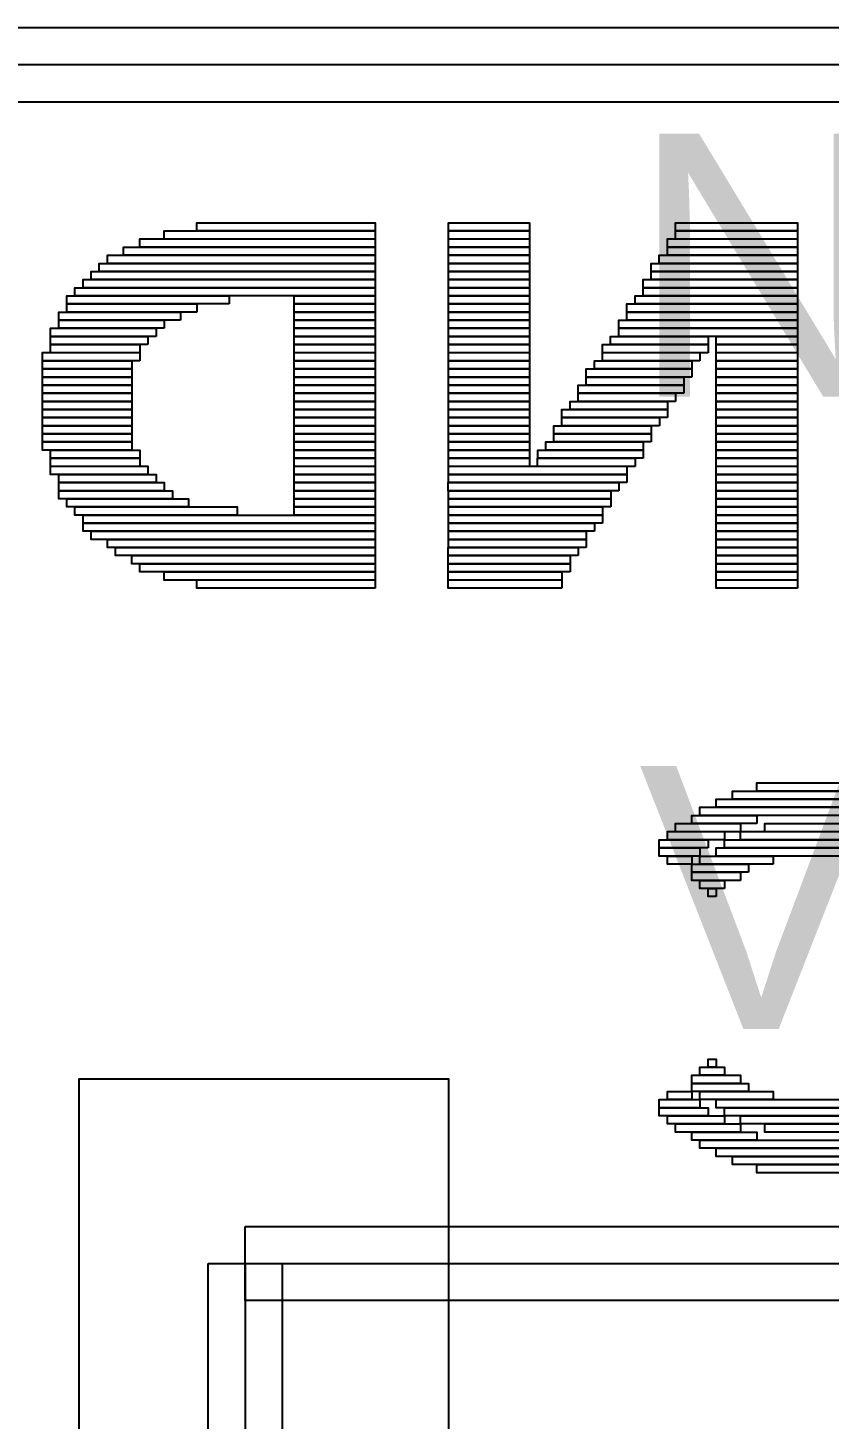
# Model space of a CAD drawing. Header units: millimetres. Extents: x -2.4 to 49.8, y -2.2 to 46.
# Drawn here: x 18.239 to 20.409, y 14.818 to 18.584 of the extents above; entities that cross this region are included whole.
import ezdxf

# ---------------------------------------------------------------- set-up
doc = ezdxf.new("R2010")
doc.units = ezdxf.units.MM
doc.header["$MEASUREMENT"] = 0
doc.layers.add('SILK-BOT', color=7, linetype='Continuous')
doc.layers.add('SILK-TOP', color=7, linetype='Continuous')

msp = doc.modelspace()

# ---------------------------------------------------------------- linework, layer by layer
at = {"layer": 'SILK-BOT'}
for p, q in [((27.8262, 18.5842), (13.8258, 18.5842)), ((27.8262, 18.4838), (13.8258, 18.4838)), ((13.8258, 18.3835), (27.8262, 18.3835)), ((18.828, 15.139), (18.828, 15.339)), ((18.828, 15.339), (32.128, 15.339)), ((18.728, 15.239), (18.928, 15.239)), ((18.728, 6.239), (18.728, 15.239)), ((18.828, 15.239), (18.828, 6.239)), ((18.828, 15.239), (32.128, 15.239)), ((18.928, 15.239), (18.928, 6.239)), ((32.128, 15.139), (18.828, 15.139))]:
    msp.add_line(p, q, dxfattribs=at)
for points in [[(19.18, 18.0345), (18.6966, 18.0345), (18.6966, 18.0565), (19.18, 18.0565), (19.18, 18.0345)], [(19.5977, 18.0345), (19.3779, 18.0345), (19.3779, 18.0565), (19.5977, 18.0565), (19.5977, 18.0345)], [(20.323, 18.0345), (19.9934, 18.0345), (19.9934, 18.0565), (20.323, 18.0565), (20.323, 18.0345)], [(19.1801, 17.9906), (18.5427, 17.9906), (18.5427, 18.0126), (19.1801, 18.0126), (19.1801, 17.9906)], [(19.1801, 18.0125), (18.6087, 18.0125), (18.6087, 18.0345), (19.1801, 18.0345), (19.1801, 18.0125)], [(19.5977, 18.0125), (19.3779, 18.0125), (19.3779, 18.0345), (19.5977, 18.0345), (19.5977, 18.0125)], [(19.5977, 17.9906), (19.3779, 17.9906), (19.3779, 18.0126), (19.5977, 18.0126), (19.5977, 17.9906)], [(20.323, 17.9906), (19.9712, 17.9906), (19.9712, 18.0126), (20.323, 18.0126), (20.323, 17.9906)], [(20.323, 18.0125), (19.9934, 18.0125), (19.9934, 18.0345), (20.323, 18.0345), (20.323, 18.0125)], [(19.1802, 17.9466), (18.4548, 17.9466), (18.4548, 17.9686), (19.1802, 17.9686), (19.1802, 17.9466)], [(19.18, 17.9686), (18.4988, 17.9686), (18.4988, 17.9906), (19.18, 17.9906), (19.18, 17.9686)], [(19.5977, 17.9686), (19.3779, 17.9686), (19.3779, 17.9906), (19.5977, 17.9906), (19.5977, 17.9686)], [(19.5977, 17.9466), (19.3779, 17.9466), (19.3779, 17.9686), (19.5977, 17.9686), (19.5977, 17.9466)], [(20.323, 17.9466), (19.9492, 17.9466), (19.9492, 17.9686), (20.323, 17.9686), (20.323, 17.9466)], [(20.323, 17.9686), (19.9712, 17.9686), (19.9712, 17.9906), (20.323, 17.9906), (20.323, 17.9686)], [(19.1801, 17.9247), (18.4329, 17.9247), (18.4329, 17.9466), (19.1801, 17.9466), (19.1801, 17.9247)], [(19.5977, 17.9247), (19.3779, 17.9247), (19.3779, 17.9466), (19.5977, 17.9466), (19.5977, 17.9247)], [(20.323, 17.9247), (19.9274, 17.9247), (19.9274, 17.9466), (20.323, 17.9466), (20.323, 17.9247)], [(19.1801, 17.8807), (18.3889, 17.8807), (18.3889, 17.9027), (19.1801, 17.9027), (19.1801, 17.8807)], [(19.1801, 17.9026), (18.4109, 17.9026), (18.4109, 17.9247), (19.1801, 17.9247), (19.1801, 17.9026)], [(19.5977, 17.9026), (19.3779, 17.9026), (19.3779, 17.9247), (19.5977, 17.9247), (19.5977, 17.9026)], [(19.5977, 17.8807), (19.3779, 17.8807), (19.3779, 17.9027), (19.5977, 17.9027), (19.5977, 17.8807)], [(20.323, 17.8807), (19.9054, 17.8807), (19.9054, 17.9027), (20.323, 17.9027), (20.323, 17.8807)], [(20.323, 17.9026), (19.9274, 17.9026), (19.9274, 17.9247), (20.323, 17.9247), (20.323, 17.9026)], [(18.7845, 17.8367), (18.3449, 17.8367), (18.3449, 17.8587), (18.7845, 17.8587), (18.7845, 17.8367)], [(19.1801, 17.8587), (18.3669, 17.8587), (18.3669, 17.8807), (19.1801, 17.8807), (19.1801, 17.8587)], [(19.1801, 17.8367), (18.9603, 17.8367), (18.9603, 17.8587), (19.1801, 17.8587), (19.1801, 17.8367)], [(19.5977, 17.8587), (19.3779, 17.8587), (19.3779, 17.8807), (19.5977, 17.8807), (19.5977, 17.8587)], [(19.5977, 17.8367), (19.3779, 17.8367), (19.3779, 17.8587), (19.5977, 17.8587), (19.5977, 17.8367)], [(20.323, 17.8367), (19.8834, 17.8367), (19.8834, 17.8587), (20.323, 17.8587), (20.323, 17.8367)], [(20.323, 17.8587), (19.9054, 17.8587), (19.9054, 17.8807), (20.323, 17.8807), (20.323, 17.8587)], [(18.6526, 17.7929), (18.323, 17.7929), (18.323, 17.8148), (18.6526, 17.8148), (18.6526, 17.7929)], [(18.6966, 17.8147), (18.3448, 17.8147), (18.3448, 17.8367), (18.6966, 17.8367), (18.6966, 17.8147)], [(19.1801, 17.8147), (18.9603, 17.8147), (18.9603, 17.8367), (19.1801, 17.8367), (19.1801, 17.8147)], [(19.1801, 17.7929), (18.9603, 17.7929), (18.9603, 17.8148), (19.1801, 17.8148), (19.1801, 17.7929)], [(19.5977, 17.8147), (19.3779, 17.8147), (19.3779, 17.8367), (19.5977, 17.8367), (19.5977, 17.8147)], [(19.5977, 17.7929), (19.3779, 17.7929), (19.3779, 17.8148), (19.5977, 17.8148), (19.5977, 17.7929)], [(20.323, 17.8147), (19.8614, 17.8147), (19.8614, 17.8367), (20.323, 17.8367), (20.323, 17.8147)], [(20.323, 17.7929), (19.8614, 17.7929), (19.8614, 17.8148), (20.323, 17.8148), (20.323, 17.7929)], [(18.6086, 17.7708), (18.323, 17.7708), (18.323, 17.7929), (18.6086, 17.7929), (18.6086, 17.7708)], [(19.1801, 17.7708), (18.9603, 17.7708), (18.9603, 17.7929), (19.1801, 17.7929), (19.1801, 17.7708)], [(19.5977, 17.7708), (19.3779, 17.7708), (19.3779, 17.7929), (19.5977, 17.7929), (19.5977, 17.7708)], [(20.323, 17.7708), (19.8394, 17.7708), (19.8394, 17.7929), (20.323, 17.7929), (20.323, 17.7708)], [(18.5646, 17.7268), (18.301, 17.7268), (18.301, 17.7488), (18.5646, 17.7488), (18.5646, 17.7268)], [(18.5868, 17.7488), (18.3011, 17.7488), (18.3011, 17.7708), (18.5868, 17.7708), (18.5868, 17.7488)], [(19.1801, 17.7488), (18.9603, 17.7488), (18.9603, 17.7708), (19.1801, 17.7708), (19.1801, 17.7488)], [(19.1801, 17.7268), (18.9603, 17.7268), (18.9603, 17.7488), (19.1801, 17.7488), (19.1801, 17.7268)], [(19.5977, 17.7488), (19.3779, 17.7488), (19.3779, 17.7708), (19.5977, 17.7708), (19.5977, 17.7488)], [(19.5977, 17.7268), (19.3779, 17.7268), (19.3779, 17.7488), (19.5977, 17.7488), (19.5977, 17.7268)], [(20.0812, 17.7268), (19.8174, 17.7268), (19.8174, 17.7488), (20.0812, 17.7488), (20.0812, 17.7268)], [(20.323, 17.7488), (19.8394, 17.7488), (19.8394, 17.7708), (20.323, 17.7708), (20.323, 17.7488)], [(20.323, 17.7268), (20.1032, 17.7268), (20.1032, 17.7488), (20.323, 17.7488), (20.323, 17.7268)], [(18.5426, 17.6829), (18.2789, 17.6829), (18.2789, 17.7049), (18.5426, 17.7049), (18.5426, 17.6829)], [(18.5428, 17.7048), (18.301, 17.7048), (18.301, 17.7268), (18.5428, 17.7268), (18.5428, 17.7048)], [(19.1801, 17.7048), (18.9603, 17.7048), (18.9603, 17.7268), (19.1801, 17.7268), (19.1801, 17.7048)], [(19.1801, 17.6829), (18.9603, 17.6829), (18.9603, 17.7049), (19.1801, 17.7049), (19.1801, 17.6829)], [(19.5977, 17.7048), (19.3779, 17.7048), (19.3779, 17.7268), (19.5977, 17.7268), (19.5977, 17.7048)], [(19.5977, 17.6829), (19.3779, 17.6829), (19.3779, 17.7049), (19.5977, 17.7049), (19.5977, 17.6829)], [(20.0812, 17.7048), (19.7954, 17.7048), (19.7954, 17.7268), (20.0812, 17.7268), (20.0812, 17.7048)], [(20.0592, 17.6829), (19.7954, 17.6829), (19.7954, 17.7049), (20.0592, 17.7049), (20.0592, 17.6829)], [(20.323, 17.7048), (20.1032, 17.7048), (20.1032, 17.7268), (20.323, 17.7268), (20.323, 17.7048)], [(20.323, 17.6829), (20.1032, 17.6829), (20.1032, 17.7049), (20.323, 17.7049), (20.323, 17.6829)], [(18.5208, 17.6609), (18.279, 17.6609), (18.279, 17.6829), (18.5208, 17.6829), (18.5208, 17.6609)], [(19.1801, 17.6609), (18.9603, 17.6609), (18.9603, 17.6829), (19.1801, 17.6829), (19.1801, 17.6609)], [(19.5977, 17.6609), (19.3779, 17.6609), (19.3779, 17.6829), (19.5977, 17.6829), (19.5977, 17.6609)], [(20.0372, 17.6609), (19.7734, 17.6609), (19.7734, 17.6829), (20.0372, 17.6829), (20.0372, 17.6609)], [(20.323, 17.6609), (20.1032, 17.6609), (20.1032, 17.6829), (20.323, 17.6829), (20.323, 17.6609)], [(18.5208, 17.6389), (18.279, 17.6389), (18.279, 17.6609), (18.5208, 17.6609), (18.5208, 17.6389)], [(18.5208, 17.6169), (18.279, 17.6169), (18.279, 17.6389), (18.5208, 17.6389), (18.5208, 17.6169)], [(19.1801, 17.6389), (18.9603, 17.6389), (18.9603, 17.6609), (19.1801, 17.6609), (19.1801, 17.6389)], [(19.1801, 17.6169), (18.9603, 17.6169), (18.9603, 17.6389), (19.1801, 17.6389), (19.1801, 17.6169)], [(19.5977, 17.6389), (19.3779, 17.6389), (19.3779, 17.6609), (19.5977, 17.6609), (19.5977, 17.6389)], [(19.5977, 17.6169), (19.3779, 17.6169), (19.3779, 17.6389), (19.5977, 17.6389), (19.5977, 17.6169)], [(20.0372, 17.6389), (19.7514, 17.6389), (19.7514, 17.6609), (20.0372, 17.6609), (20.0372, 17.6389)], [(20.0153, 17.6169), (19.7515, 17.6169), (19.7515, 17.6389), (20.0153, 17.6389), (20.0153, 17.6169)], [(20.323, 17.6389), (20.1032, 17.6389), (20.1032, 17.6609), (20.323, 17.6609), (20.323, 17.6389)], [(20.323, 17.6169), (20.1032, 17.6169), (20.1032, 17.6389), (20.323, 17.6389), (20.323, 17.6169)], [(18.5208, 17.595), (18.279, 17.595), (18.279, 17.617), (18.5208, 17.617), (18.5208, 17.595)], [(18.5208, 17.573), (18.279, 17.573), (18.279, 17.595), (18.5208, 17.595), (18.5208, 17.573)], [(19.1801, 17.595), (18.9603, 17.595), (18.9603, 17.617), (19.1801, 17.617), (19.1801, 17.595)], [(19.1801, 17.573), (18.9603, 17.573), (18.9603, 17.595), (19.1801, 17.595), (19.1801, 17.573)], [(19.5977, 17.595), (19.3779, 17.595), (19.3779, 17.617), (19.5977, 17.617), (19.5977, 17.595)], [(19.5977, 17.573), (19.3779, 17.573), (19.3779, 17.595), (19.5977, 17.595), (19.5977, 17.573)], [(20.0152, 17.595), (19.7296, 17.595), (19.7296, 17.617), (20.0152, 17.617), (20.0152, 17.595)], [(19.9932, 17.573), (19.7296, 17.573), (19.7296, 17.595), (19.9932, 17.595), (19.9932, 17.573)], [(20.323, 17.595), (20.1032, 17.595), (20.1032, 17.617), (20.323, 17.617), (20.323, 17.595)], [(20.323, 17.573), (20.1032, 17.573), (20.1032, 17.595), (20.323, 17.595), (20.323, 17.573)], [(18.5208, 17.551), (18.279, 17.551), (18.279, 17.573), (18.5208, 17.573), (18.5208, 17.551)], [(19.1801, 17.551), (18.9603, 17.551), (18.9603, 17.573), (19.1801, 17.573), (19.1801, 17.551)], [(19.5977, 17.551), (19.3779, 17.551), (19.3779, 17.573), (19.5977, 17.573), (19.5977, 17.551)], [(19.9712, 17.551), (19.7076, 17.551), (19.7076, 17.573), (19.9712, 17.573), (19.9712, 17.551)], [(20.323, 17.551), (20.1032, 17.551), (20.1032, 17.573), (20.323, 17.573), (20.323, 17.551)], [(18.5208, 17.529), (18.279, 17.529), (18.279, 17.551), (18.5208, 17.551), (18.5208, 17.529)], [(18.5208, 17.5071), (18.279, 17.5071), (18.279, 17.529), (18.5208, 17.529), (18.5208, 17.5071)], [(19.1801, 17.529), (18.9603, 17.529), (18.9603, 17.551), (19.1801, 17.551), (19.1801, 17.529)], [(19.1801, 17.5071), (18.9603, 17.5071), (18.9603, 17.529), (19.1801, 17.529), (19.1801, 17.5071)], [(19.5977, 17.529), (19.3779, 17.529), (19.3779, 17.551), (19.5977, 17.551), (19.5977, 17.529)], [(19.5977, 17.5071), (19.3779, 17.5071), (19.3779, 17.529), (19.5977, 17.529), (19.5977, 17.5071)], [(19.9712, 17.529), (19.6856, 17.529), (19.6856, 17.551), (19.9712, 17.551), (19.9712, 17.529)], [(19.9494, 17.5071), (19.6856, 17.5071), (19.6856, 17.529), (19.9494, 17.529), (19.9494, 17.5071)], [(20.323, 17.529), (20.1032, 17.529), (20.1032, 17.551), (20.323, 17.551), (20.323, 17.529)], [(20.323, 17.5071), (20.1032, 17.5071), (20.1032, 17.529), (20.323, 17.529), (20.323, 17.5071)], [(18.5208, 17.4851), (18.279, 17.4851), (18.279, 17.5072), (18.5208, 17.5072), (18.5208, 17.4851)], [(18.5208, 17.4631), (18.279, 17.4631), (18.279, 17.4851), (18.5208, 17.4851), (18.5208, 17.4631)], [(19.1801, 17.4851), (18.9603, 17.4851), (18.9603, 17.5072), (19.1801, 17.5072), (19.1801, 17.4851)], [(19.1801, 17.4631), (18.9603, 17.4631), (18.9603, 17.4851), (19.1801, 17.4851), (19.1801, 17.4631)], [(19.5977, 17.4851), (19.3779, 17.4851), (19.3779, 17.5072), (19.5977, 17.5072), (19.5977, 17.4851)], [(19.5977, 17.4631), (19.3779, 17.4631), (19.3779, 17.4851), (19.5977, 17.4851), (19.5977, 17.4631)], [(19.9274, 17.4851), (19.6636, 17.4851), (19.6636, 17.5072), (19.9274, 17.5072), (19.9274, 17.4851)], [(19.9274, 17.4631), (19.6636, 17.4631), (19.6636, 17.4851), (19.9274, 17.4851), (19.9274, 17.4631)], [(20.323, 17.4851), (20.1032, 17.4851), (20.1032, 17.5072), (20.323, 17.5072), (20.323, 17.4851)], [(20.323, 17.4631), (20.1032, 17.4631), (20.1032, 17.4851), (20.323, 17.4851), (20.323, 17.4631)], [(18.5208, 17.4411), (18.279, 17.4411), (18.279, 17.4631), (18.5208, 17.4631), (18.5208, 17.4411)], [(18.5428, 17.4191), (18.301, 17.4191), (18.301, 17.4411), (18.5428, 17.4411), (18.5428, 17.4191)], [(19.1801, 17.4411), (18.9603, 17.4411), (18.9603, 17.4631), (19.1801, 17.4631), (19.1801, 17.4411)], [(19.1801, 17.4191), (18.9603, 17.4191), (18.9603, 17.4411), (19.1801, 17.4411), (19.1801, 17.4191)], [(19.5977, 17.4411), (19.3779, 17.4411), (19.3779, 17.4631), (19.5977, 17.4631), (19.5977, 17.4411)], [(19.5977, 17.4191), (19.3779, 17.4191), (19.3779, 17.4411), (19.5977, 17.4411), (19.5977, 17.4191)], [(19.9054, 17.4191), (19.6198, 17.4191), (19.6198, 17.4411), (19.9054, 17.4411), (19.9054, 17.4191)], [(19.9054, 17.4411), (19.6416, 17.4411), (19.6416, 17.4631), (19.9054, 17.4631), (19.9054, 17.4411)], [(20.323, 17.4411), (20.1032, 17.4411), (20.1032, 17.4631), (20.323, 17.4631), (20.323, 17.4411)], [(20.323, 17.4191), (20.1032, 17.4191), (20.1032, 17.4411), (20.323, 17.4411), (20.323, 17.4191)], [(18.5428, 17.3971), (18.301, 17.3971), (18.301, 17.4191), (18.5428, 17.4191), (18.5428, 17.3971)], [(19.1801, 17.3971), (18.9603, 17.3971), (18.9603, 17.4191), (19.1801, 17.4191), (19.1801, 17.3971)], [(19.5977, 17.3971), (19.3779, 17.3971), (19.3779, 17.4191), (19.5977, 17.4191), (19.5977, 17.3971)], [(19.8834, 17.3971), (19.6196, 17.3971), (19.6196, 17.4191), (19.8834, 17.4191), (19.8834, 17.3971)], [(20.323, 17.3971), (20.1032, 17.3971), (20.1032, 17.4191), (20.323, 17.4191), (20.323, 17.3971)], [(18.5646, 17.3753), (18.301, 17.3753), (18.301, 17.3972), (18.5646, 17.3972), (18.5646, 17.3753)], [(18.5866, 17.3532), (18.323, 17.3532), (18.323, 17.3753), (18.5866, 17.3753), (18.5866, 17.3532)], [(19.1801, 17.3753), (18.9603, 17.3753), (18.9603, 17.3972), (19.1801, 17.3972), (19.1801, 17.3753)], [(19.1801, 17.3532), (18.9603, 17.3532), (18.9603, 17.3753), (19.1801, 17.3753), (19.1801, 17.3532)], [(19.8614, 17.3753), (19.378, 17.3753), (19.378, 17.3972), (19.8614, 17.3972), (19.8614, 17.3753)], [(19.8614, 17.3532), (19.378, 17.3532), (19.378, 17.3753), (19.8614, 17.3753), (19.8614, 17.3532)], [(20.323, 17.3753), (20.1032, 17.3753), (20.1032, 17.3972), (20.323, 17.3972), (20.323, 17.3753)], [(20.323, 17.3532), (20.1032, 17.3532), (20.1032, 17.3753), (20.323, 17.3753), (20.323, 17.3532)], [(18.6086, 17.3312), (18.323, 17.3312), (18.323, 17.3532), (18.6086, 17.3532), (18.6086, 17.3312)], [(18.6306, 17.3092), (18.323, 17.3092), (18.323, 17.3312), (18.6306, 17.3312), (18.6306, 17.3092)], [(19.1801, 17.3312), (18.9603, 17.3312), (18.9603, 17.3532), (19.1801, 17.3532), (19.1801, 17.3312)], [(19.1801, 17.3092), (18.9603, 17.3092), (18.9603, 17.3312), (19.1801, 17.3312), (19.1801, 17.3092)], [(19.8394, 17.3312), (19.3778, 17.3312), (19.3778, 17.3532), (19.8394, 17.3532), (19.8394, 17.3312)], [(19.8175, 17.3092), (19.3779, 17.3092), (19.3779, 17.3312), (19.8175, 17.3312), (19.8175, 17.3092)], [(20.323, 17.3312), (20.1032, 17.3312), (20.1032, 17.3532), (20.323, 17.3532), (20.323, 17.3312)], [(20.323, 17.3092), (20.1032, 17.3092), (20.1032, 17.3312), (20.323, 17.3312), (20.323, 17.3092)], [(18.6745, 17.2873), (18.3448, 17.2873), (18.3448, 17.3093), (18.6745, 17.3093), (18.6745, 17.2873)], [(19.1801, 17.2873), (18.9603, 17.2873), (18.9603, 17.3093), (19.1801, 17.3093), (19.1801, 17.2873)], [(19.8175, 17.2873), (19.3779, 17.2873), (19.3779, 17.3093), (19.8175, 17.3093), (19.8175, 17.2873)], [(20.323, 17.2873), (20.1032, 17.2873), (20.1032, 17.3093), (20.323, 17.3093), (20.323, 17.2873)], [(18.8065, 17.2653), (18.3669, 17.2653), (18.3669, 17.2873), (18.8065, 17.2873), (18.8065, 17.2653)], [(19.1801, 17.2433), (18.3889, 17.2433), (18.3889, 17.2653), (19.1801, 17.2653), (19.1801, 17.2433)], [(19.1801, 17.2653), (18.9603, 17.2653), (18.9603, 17.2873), (19.1801, 17.2873), (19.1801, 17.2653)], [(19.7955, 17.2653), (19.3779, 17.2653), (19.3779, 17.2873), (19.7955, 17.2873), (19.7955, 17.2653)], [(19.7955, 17.2433), (19.3779, 17.2433), (19.3779, 17.2653), (19.7955, 17.2653), (19.7955, 17.2433)], [(20.323, 17.2653), (20.1032, 17.2653), (20.1032, 17.2873), (20.323, 17.2873), (20.323, 17.2653)], [(20.323, 17.2433), (20.1032, 17.2433), (20.1032, 17.2653), (20.323, 17.2653), (20.323, 17.2433)], [(19.1801, 17.2214), (18.3889, 17.2214), (18.3889, 17.2433), (19.1801, 17.2433), (19.1801, 17.2214)], [(19.1801, 17.1993), (18.4109, 17.1993), (18.4109, 17.2214), (19.1801, 17.2214), (19.1801, 17.1993)], [(19.7735, 17.2214), (19.3779, 17.2214), (19.3779, 17.2433), (19.7735, 17.2433), (19.7735, 17.2214)], [(19.7515, 17.1993), (19.3779, 17.1993), (19.3779, 17.2214), (19.7515, 17.2214), (19.7515, 17.1993)], [(20.323, 17.2214), (20.1032, 17.2214), (20.1032, 17.2433), (20.323, 17.2433), (20.323, 17.2214)], [(20.323, 17.1993), (20.1032, 17.1993), (20.1032, 17.2214), (20.323, 17.2214), (20.323, 17.1993)], [(19.1802, 17.1774), (18.4548, 17.1774), (18.4548, 17.1994), (19.1802, 17.1994), (19.1802, 17.1774)], [(19.18, 17.1554), (18.4768, 17.1554), (18.4768, 17.1774), (19.18, 17.1774), (19.18, 17.1554)], [(19.7296, 17.1554), (19.3778, 17.1554), (19.3778, 17.1774), (19.7296, 17.1774), (19.7296, 17.1554)], [(19.7515, 17.1774), (19.3779, 17.1774), (19.3779, 17.1994), (19.7515, 17.1994), (19.7515, 17.1774)], [(20.323, 17.1774), (20.1032, 17.1774), (20.1032, 17.1994), (20.323, 17.1994), (20.323, 17.1774)], [(20.323, 17.1554), (20.1032, 17.1554), (20.1032, 17.1774), (20.323, 17.1774), (20.323, 17.1554)], [(19.18, 17.1334), (18.5207, 17.1334), (18.5207, 17.1554), (19.18, 17.1554), (19.18, 17.1334)], [(19.7076, 17.1334), (19.3778, 17.1334), (19.3778, 17.1554), (19.7076, 17.1554), (19.7076, 17.1334)], [(20.323, 17.1334), (20.1032, 17.1334), (20.1032, 17.1554), (20.323, 17.1554), (20.323, 17.1334)], [(19.1801, 17.1114), (18.5427, 17.1114), (18.5427, 17.1334), (19.1801, 17.1334), (19.1801, 17.1114)], [(19.1801, 17.0894), (18.6087, 17.0894), (18.6087, 17.1114), (19.1801, 17.1114), (19.1801, 17.0894)], [(19.7076, 17.1114), (19.3778, 17.1114), (19.3778, 17.1334), (19.7076, 17.1334), (19.7076, 17.1114)], [(19.6856, 17.0894), (19.3778, 17.0894), (19.3778, 17.1114), (19.6856, 17.1114), (19.6856, 17.0894)], [(20.323, 17.1114), (20.1032, 17.1114), (20.1032, 17.1334), (20.323, 17.1334), (20.323, 17.1114)], [(20.323, 17.0894), (20.1032, 17.0894), (20.1032, 17.1114), (20.323, 17.1114), (20.323, 17.0894)], [(19.18, 17.0675), (18.6966, 17.0675), (18.6966, 17.0896), (19.18, 17.0896), (19.18, 17.0675)], [(19.6856, 17.0675), (19.3778, 17.0675), (19.3778, 17.0896), (19.6856, 17.0896), (19.6856, 17.0675)], [(20.323, 17.0675), (20.1032, 17.0675), (20.1032, 17.0896), (20.323, 17.0896), (20.323, 17.0675)], [(20.4768, 16.5181), (20.2131, 16.5181), (20.2131, 16.54), (20.4768, 16.54), (20.4768, 16.5181)], [(20.5427, 16.496), (20.1471, 16.496), (20.1471, 16.5181), (20.5427, 16.5181), (20.5427, 16.496)], [(20.6306, 16.4521), (20.0592, 16.4521), (20.0592, 16.4741), (20.6306, 16.4741), (20.6306, 16.4521)], [(20.5866, 16.4741), (20.1032, 16.4741), (20.1032, 16.4961), (20.5866, 16.4961), (20.5866, 16.4741)], [(20.1691, 16.4081), (19.9933, 16.4081), (19.9933, 16.4301), (20.1691, 16.4301), (20.1691, 16.4081)], [(20.2131, 16.4301), (20.0372, 16.4301), (20.0372, 16.4521), (20.2131, 16.4521), (20.2131, 16.4301)], [(20.4769, 16.4081), (20.2352, 16.4081), (20.2352, 16.4301), (20.4769, 16.4301), (20.4769, 16.4081)], [(20.0812, 16.3642), (19.9492, 16.3642), (19.9492, 16.3863), (20.0812, 16.3863), (20.0812, 16.3642)], [(20.1252, 16.3863), (19.9712, 16.3863), (19.9712, 16.4082), (20.1252, 16.4082), (20.1252, 16.3863)], [(20.5646, 16.3642), (20.1252, 16.3642), (20.1252, 16.3863), (20.5646, 16.3863), (20.5646, 16.3642)], [(20.5207, 16.3863), (20.169, 16.3863), (20.169, 16.4082), (20.5207, 16.4082), (20.5207, 16.3863)], [(20.0592, 16.3422), (19.9492, 16.3422), (19.9492, 16.3642), (20.0592, 16.3642), (20.0592, 16.3422)], [(20.6088, 16.3422), (20.1032, 16.3422), (20.1032, 16.3642), (20.6088, 16.3642), (20.6088, 16.3422)], [(20.0372, 16.3202), (19.9712, 16.3202), (19.9712, 16.3422), (20.0372, 16.3422), (20.0372, 16.3202)], [(20.191, 16.2982), (20.0372, 16.2982), (20.0372, 16.3202), (20.191, 16.3202), (20.191, 16.2982)], [(20.257, 16.3202), (20.0592, 16.3202), (20.0592, 16.3422), (20.257, 16.3422), (20.257, 16.3202)], [(20.169, 16.2763), (20.0372, 16.2763), (20.0372, 16.2983), (20.169, 16.2983), (20.169, 16.2763)], [(20.1252, 16.2543), (20.0592, 16.2543), (20.0592, 16.2763), (20.1252, 16.2763), (20.1252, 16.2543)], [(20.1032, 16.2324), (20.0812, 16.2324), (20.0812, 16.2543), (20.1032, 16.2543), (20.1032, 16.2324)], [(20.1032, 15.7708), (20.0812, 15.7708), (20.0812, 15.7928), (20.1032, 15.7928), (20.1032, 15.7708)], [(20.169, 15.7268), (20.0372, 15.7268), (20.0372, 15.7488), (20.169, 15.7488), (20.169, 15.7268)], [(20.1252, 15.7488), (20.0592, 15.7488), (20.0592, 15.7708), (20.1252, 15.7708), (20.1252, 15.7488)], [(19.378, 14.239), (18.378, 14.239), (18.378, 15.739), (19.378, 15.739), (19.378, 14.239)], [(20.191, 15.7048), (20.0372, 15.7048), (20.0372, 15.7268), (20.191, 15.7268), (20.191, 15.7048)], [(20.0592, 15.6609), (19.9492, 15.6609), (19.9492, 15.683), (20.0592, 15.683), (20.0592, 15.6609)], [(20.0372, 15.683), (19.9712, 15.683), (19.9712, 15.7049), (20.0372, 15.7049), (20.0372, 15.683)], [(20.257, 15.683), (20.0592, 15.683), (20.0592, 15.7049), (20.257, 15.7049), (20.257, 15.683)], [(20.6088, 15.6609), (20.1032, 15.6609), (20.1032, 15.683), (20.6088, 15.683), (20.6088, 15.6609)], [(20.0812, 15.6389), (19.9492, 15.6389), (19.9492, 15.6609), (20.0812, 15.6609), (20.0812, 15.6389)], [(20.1252, 15.6169), (19.9712, 15.6169), (19.9712, 15.6389), (20.1252, 15.6389), (20.1252, 15.6169)], [(20.5646, 15.6389), (20.1252, 15.6389), (20.1252, 15.6609), (20.5646, 15.6609), (20.5646, 15.6389)], [(20.5207, 15.6169), (20.169, 15.6169), (20.169, 15.6389), (20.5207, 15.6389), (20.5207, 15.6169)], [(20.1691, 15.595), (19.9933, 15.595), (19.9933, 15.617), (20.1691, 15.617), (20.1691, 15.595)], [(20.2131, 15.573), (20.0372, 15.573), (20.0372, 15.595), (20.2131, 15.595), (20.2131, 15.573)], [(20.4769, 15.595), (20.2352, 15.595), (20.2352, 15.617), (20.4769, 15.617), (20.4769, 15.595)], [(20.6306, 15.551), (20.0592, 15.551), (20.0592, 15.573), (20.6306, 15.573), (20.6306, 15.551)], [(20.5866, 15.5291), (20.1032, 15.5291), (20.1032, 15.551), (20.5866, 15.551), (20.5866, 15.5291)], [(20.5427, 15.507), (20.1471, 15.507), (20.1471, 15.5291), (20.5427, 15.5291), (20.5427, 15.507)], [(20.4768, 15.4851), (20.2131, 15.4851), (20.2131, 15.5071), (20.4768, 15.5071), (20.4768, 15.4851)]]:
    msp.add_lwpolyline(points, dxfattribs=at)

# ---------------------------------------------------------------- texts
at = {"layer": 'SILK-TOP', "char_height": 0.7112, "attachment_point": 7, "line_spacing_factor": 0.963855}
for s, insert, width in [('\\fArial;NanoPi NEO Core', (19.8679, 17.576), 8.645793), ('\\fArial;V1.0 1705', (19.8933, 15.8643), 5.154058)]:
    msp.add_mtext(s, dxfattribs=dict(at, insert=insert, width=width))

doc.saveas('drawing.dxf')
